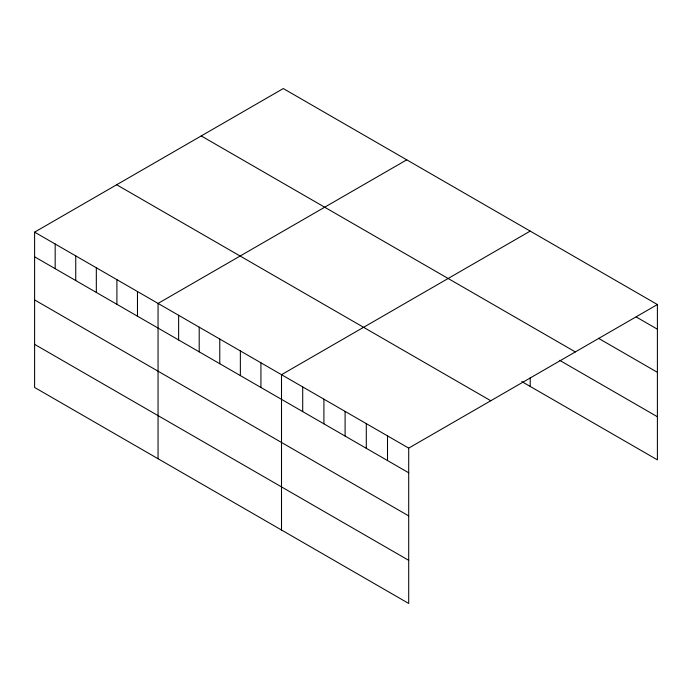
<?xml version="1.0" encoding="UTF-8"?>
<svg xmlns="http://www.w3.org/2000/svg" width="692" height="692" viewBox="0 0 692 692"><rect width="100%" height="100%" fill="white"/><g stroke="black" fill="none" stroke-linecap="round" stroke-linejoin="round"><path stroke-width="1.04" d="M34.6 232.14L408.704 448.122L408.704 603.45L34.6 387.459L34.6 232.14L283.296 88.55L657.4 304.541L657.4 459.86L521.785 381.569M406.758 159.826L158.053 303.416L158.053 458.735M530.21 231.102L281.506 374.692L281.506 530.011M408.704 448.122L657.4 304.541M636.199 316.962L657.4 329.202M598.416 338.267L657.4 372.322M201.234 135.935L575.329 351.917M559.698 360.342L657.4 416.748M116.671 184.755L490.766 400.737M34.6 256.801L408.704 472.792M34.6 299.921L408.704 515.903M34.6 344.348L408.704 560.33M530.21 377.806L530.21 386.43M387.503 435.882L387.503 460.552M366.302 423.642L366.302 448.312M345.1 411.403L345.1 436.072M323.908 399.163L323.908 423.833M302.707 386.923L302.707 411.593M260.927 362.807L260.927 387.477M240.358 350.93L240.358 375.6M219.779 339.054L219.779 363.715M199.201 327.169L199.201 351.839M178.631 315.293L178.631 339.962M137.474 291.531L137.474 316.201M116.905 279.654L116.905 304.324M96.326 267.778L96.326 292.439M75.748 255.893L75.748 280.563M55.178 244.017L55.178 268.686"/></g></svg>
